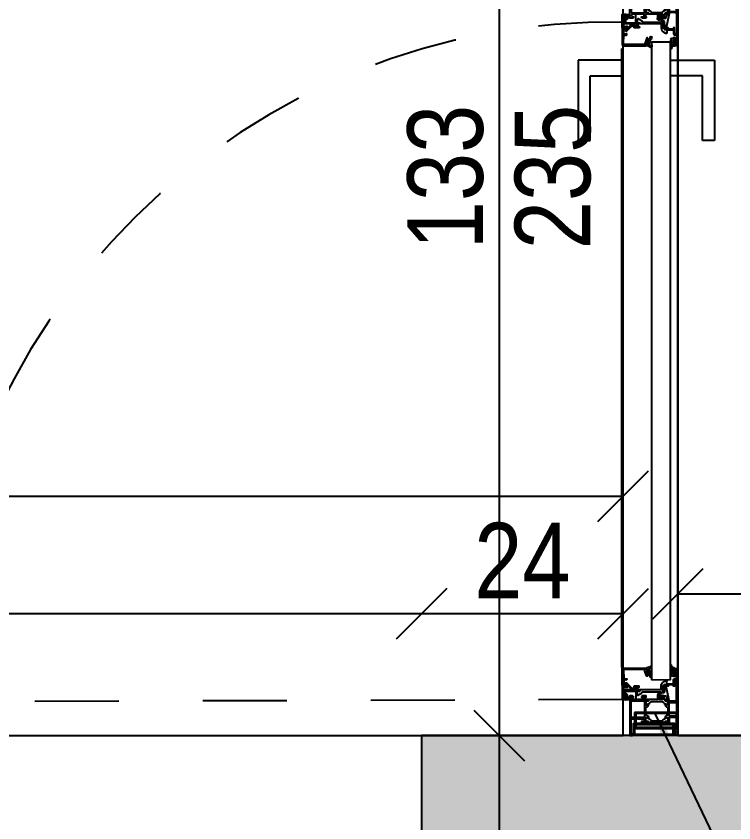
# Model space of a CAD drawing. Header units: metres. Extents: x 493 to 630, y -132 to -15.
# Drawn here: x 559.783 to 560.637, y -81.539 to -80.578 of the extents above; entities that cross this region are included whole.
import ezdxf
from ezdxf import colors
from ezdxf.entities.mleader import LeaderData, LeaderLine
from ezdxf.math import Vec2, Vec3

# ---------------------------------------------------------------- set-up
doc = ezdxf.new("R2010")
doc.units = ezdxf.units.M
doc.header["$MEASUREMENT"] = 0
doc.header["$PDMODE"] = 3
doc.linetypes.add('HIDDEN2', pattern=[0.1875, 0.125, -0.0625])
for name, color, linetype in [('a_caramida', 2, 'Continuous'), ('a_cote_100', 9, 'Continuous'), ('a_cote_50', 9, 'Continuous'), ('a_pereti_hasuri', 253, 'Continuous'), ('a_punctat', 40, 'HIDDEN2'), ('a_tamplarie_ferestre', 6, 'Continuous'), ('a_vederi', 74, 'Continuous'), ('a_vederi subtiri', 124, 'Continuous')]:
    doc.layers.add(name, color=color, linetype=linetype)
doc.layers.add('a_suprafete', color=7, linetype='Continuous', plot=False)
doc.styles.get("Standard").update_dxf_attribs({"font": 'ARIALN.TTF'})
doc.dimstyles.new('50 cote', dxfattribs={"dimtxt": 0.09, "dimasz": 0.06, "dimexe": 0, "dimexo": 0, "dimgap": 0.018, "dimtad": 1, "dimdec": 1, "dimlfac": 100, "dimrnd": 0.5, "dimdsep": 46, "dimtxsty": 'Standard', "dimblk": 'OBLIQUE', "dimcen": 0.00045, "dimclrd": 256, "dimclrt": 4, "dimadec": 1, "dimazin": 0, "dimtfac": 1, "dimtdec": 1, "dimtix": 1, "dimtofl": 0, "dimtmove": 0, "dimatfit": 3, "dimldrblk": 'OBLIQUE', "dimfxl": 0, "dimtolj": 1, "dimtzin": 0, "dimarcsym": 0})

# ---------------------------------------------------------------- blocks, each defined once
blk = doc.blocks.new('_Oblique')
at = {"color": 0, "linetype": 'ByBlock', "lineweight": -2}
blk.add_line((-0.5, -0.5), (0.5, 0.5), dxfattribs=at)
blk = doc.blocks.new('*D29')
at = {"layer": 'a_cote_100', "lineweight": -2, "ltscale": 30}
blk.add_line((560.35807, -80.10458), (560.35807, -81.43458), dxfattribs=at)
at = {"layer": 'Defpoints', "color": 0, "ltscale": 30}
for p in [(560.50551, -80.10458), (560.35807, -81.43458), (560.50551, -81.43458)]:
    blk.add_point(p, dxfattribs=at)
at = {"layer": 'a_cote_100', "lineweight": -2, "ltscale": 30, "xscale": 0.06, "yscale": 0.06, "zscale": 0.06}
for p, rotation in [((560.35807, -80.10458), 90), ((560.35807, -81.43458), 270)]:
    blk.add_blockref('_Oblique', p, dxfattribs=dict(at, rotation=rotation))
at = {"layer": 'a_cote_100', "color": 4, "ltscale": 30, "char_height": 0.09, "attachment_point": 5, "rotation": 90}
for s, insert in [('\\A1;133', (560.29412, -80.76958)), ('\\A1;235', (560.42202, -80.76958))]:
    blk.add_mtext(s, dxfattribs=dict(at, insert=insert))
blk = doc.blocks.new('*D30')
at = {"layer": 'a_cote_100', "lineweight": -2, "ltscale": 30}
blk.add_line((560.50551, -81.28949), (560.26551, -81.28949), dxfattribs=at)
at = {"layer": 'Defpoints', "color": 0, "ltscale": 30}
for p in [(560.26551, -81.28949), (560.26551, -81.43458), (560.50551, -81.43458)]:
    blk.add_point(p, dxfattribs=at)
at = {"layer": 'a_cote_100', "lineweight": -2, "ltscale": 30, "xscale": 0.06, "yscale": 0.06, "zscale": 0.06, "rotation": 180}
blk.add_blockref('_Oblique', (560.26551, -81.28949), dxfattribs=at)
at = {"layer": 'a_cote_100', "lineweight": -2, "ltscale": 30, "xscale": 0.06, "yscale": 0.06, "zscale": 0.06}
blk.add_blockref('_Oblique', (560.50551, -81.28949), dxfattribs=at)
at = {"layer": 'a_cote_100', "color": 4, "ltscale": 30, "insert": (560.38551, -81.22631), "char_height": 0.09, "attachment_point": 5}
blk.add_mtext('\\A1;24', dxfattribs=at)
blk = doc.blocks.new('*D31')
at = {"layer": 'a_cote_100', "lineweight": -2, "ltscale": 30}
blk.add_line((560.26551, -81.28949), (558.98551, -81.28949), dxfattribs=at)
at = {"layer": 'Defpoints', "color": 0, "ltscale": 30}
for p in [(558.98551, -81.28949), (558.98551, -81.43458), (560.26551, -81.43458)]:
    blk.add_point(p, dxfattribs=at)
at = {"layer": 'a_cote_100', "lineweight": -2, "ltscale": 30, "xscale": 0.06, "yscale": 0.06, "zscale": 0.06, "rotation": 180}
blk.add_blockref('_Oblique', (558.98551, -81.28949), dxfattribs=at)
at = {"layer": 'a_cote_100', "lineweight": -2, "ltscale": 30, "xscale": 0.06, "yscale": 0.06, "zscale": 0.06}
blk.add_blockref('_Oblique', (560.26551, -81.28949), dxfattribs=at)
at = {"layer": 'a_cote_100', "color": 4, "ltscale": 30, "char_height": 0.09, "attachment_point": 5}
for s, insert in [('\\A1;128', (559.62551, -81.22554)), ('\\A1;200', (559.62551, -81.35344))]:
    blk.add_mtext(s, dxfattribs=dict(at, insert=insert))
blk = doc.blocks.new('*D33')
at = {"layer": 'a_cote_100', "lineweight": -2, "ltscale": 30}
blk.add_line((557.33551, -81.14962), (560.50551, -81.14962), dxfattribs=at)
at = {"layer": 'Defpoints', "color": 0, "ltscale": 30}
for p in [(560.50551, -81.14962), (557.33551, -81.43458), (560.50551, -81.43458)]:
    blk.add_point(p, dxfattribs=at)
at = {"layer": 'a_cote_100', "lineweight": -2, "ltscale": 30, "xscale": 0.06, "yscale": 0.06, "zscale": 0.06, "rotation": 180}
blk.add_blockref('_Oblique', (557.33551, -81.14962), dxfattribs=at)
at = {"layer": 'a_cote_100', "lineweight": -2, "ltscale": 30, "xscale": 0.06, "yscale": 0.06, "zscale": 0.06}
blk.add_blockref('_Oblique', (560.50551, -81.14962), dxfattribs=at)
at = {"layer": 'a_cote_100', "color": 4, "ltscale": 30, "insert": (558.92051, -81.08567), "char_height": 0.09, "attachment_point": 5}
blk.add_mtext('\\A1;317', dxfattribs=at)
blk = doc.blocks.new('*D34')
at = {"layer": 'a_cote_100', "lineweight": -2, "ltscale": 30}
blk.add_line((560.35807, -81.43458), (560.35807, -81.90458), dxfattribs=at)
at = {"layer": 'Defpoints', "color": 0, "ltscale": 30}
for p in [(560.35807, -81.43458), (560.35807, -81.90458), (560.35807, -81.90458)]:
    blk.add_point(p, dxfattribs=at)
at = {"layer": 'a_cote_100', "lineweight": -2, "ltscale": 30, "xscale": 0.06, "yscale": 0.06, "zscale": 0.06}
for p, rotation in [((560.35807, -81.43458), 90), ((560.35807, -81.90458), 270)]:
    blk.add_blockref('_Oblique', p, dxfattribs=dict(at, rotation=rotation))
at = {"layer": 'a_cote_100', "color": 4, "ltscale": 30, "insert": (560.29507, -81.66958), "char_height": 0.09, "attachment_point": 5, "rotation": 90}
blk.add_mtext('\\A1;47', dxfattribs=at)
blk = doc.blocks.new('*D87')
at = {"layer": 'a_cote_50', "lineweight": -2, "ltscale": 0.3}
blk.add_line((560.57051, -81.26603), (561.28051, -81.26603), dxfattribs=at)
at = {"layer": 'Defpoints', "color": 0, "ltscale": 0.3}
for p in [(561.28051, -81.26603), (560.57051, -81.43458), (561.28051, -81.43458)]:
    blk.add_point(p, dxfattribs=at)
at = {"layer": 'a_cote_50', "lineweight": -2, "ltscale": 0.3, "xscale": 0.06, "yscale": 0.06, "zscale": 0.06, "rotation": 180}
blk.add_blockref('_Oblique', (560.57051, -81.26603), dxfattribs=at)
at = {"layer": 'a_cote_50', "lineweight": -2, "ltscale": 0.3, "xscale": 0.06, "yscale": 0.06, "zscale": 0.06}
blk.add_blockref('_Oblique', (561.28051, -81.26603), dxfattribs=at)
at = {"layer": 'a_cote_50', "color": 4, "ltscale": 0.3, "insert": (560.92551, -81.20285), "char_height": 0.09, "attachment_point": 5}
blk.add_mtext('\\A1;71', dxfattribs=at)
blk = doc.blocks.new('nod mobil')
at = {"layer": 'a_tamplarie_ferestre'}
for p, q in [((-0.0193, 0.0683), (-0.0693, 0.0683)), ((-0.0458, 0.0495), (-0.0409, 0.0495)), ((-0.0458, 0.0475), (-0.0409, 0.0475)), ((-0.0513, 0.0175), (-0.0473, 0.0175))]:
    blk.add_line(p, q, dxfattribs=at)
at = {"layer": 'a_tamplarie_ferestre', "extrusion": (9.86076e-32, 1.5e-15, -1)}
for points in [[(0.103, 0.0683), (0.103, 0.0668)], [(0.103, 0.0683), (0.0693, 0.0683)], [(0.1025, 0.0663), (0.1015, 0.0663)], [(0.101, 0.0658), (0.101, 0.0648)], [(0.1005, 0.0643), (0.0995, 0.0643)], [(0.099, 0.0648), (0.099, 0.0655)], [(0.0983, 0.066), (0.0937, 0.0643)], [(0.0933, 0.0655), (0.0963, 0.0666)], [(0.093, 0.0648), (0.093, 0.0651)]]:
    blk.add_lwpolyline(points, dxfattribs=at)
at = {"layer": 'a_tamplarie_ferestre'}
for points in [[(-0.0876, 0.013), (-0.0876, 0.0637), (-0.103, 0.0637), (-0.103, 0.013)], [(-0.0891, 0.0145), (-0.0891, 0.062), (-0.1015, 0.062), (-0.1015, 0.0145)]]:
    blk.add_lwpolyline(points, close=True, dxfattribs=at)
at = {"layer": 'a_tamplarie_ferestre', "extrusion": (2e-16, -2.00063e-16, -1)}
for points in [[(0.081, 0.0665), (0.0963, 0.0666)], [(0.08, 0.0583), (0.08, 0.0655)], [(0.0786, 0.0662), (0.0786, 0.058)], [(0.0619, 0.0667), (0.0781, 0.0667)], [(0.0614, 0.058), (0.0614, 0.0662)], [(0.06, 0.0654), (0.06, 0.0582)], [(0.0868, 0.0558), (0.0868, 0.0573)], [(0.0868, 0.0529), (0.0868, 0.0548)], [(0.0868, 0.0521), (0.0868, 0.032)], [(0.0866, 0.0551), (0.0866, 0.0556)], [(0.0855, 0.0526), (0.0865, 0.0526)], [(0.0863, 0.0578), (0.0805, 0.0578)], [(0.0855, 0.0526), (0.0863, 0.0526)], [(0.0852, 0.0557), (0.0852, 0.0529)], [(0.0852, 0.0553), (0.0852, 0.0529)], [(0.0808, 0.0558), (0.0851, 0.0558)], [(0.0812, 0.0558), (0.0847, 0.0558)], [(0.0826, 0.0507), (0.0805, 0.0543)], [(0.0817, 0.0522), (0.0803, 0.0546), (0.0803, 0.0553)], [(0.0781, 0.0575), (0.0619, 0.0575)], [(0.068, 0.0558), (0.0768, 0.0558)], [(0.0645, 0.0553), (0.0645, 0.0546), (0.0631, 0.0522)], [(0.0622, 0.0507), (0.0643, 0.0543)], [(0.0597, 0.0558), (0.064, 0.0558)], [(0.0636, 0.0558), (0.0601, 0.0558)], [(0.0596, 0.0529), (0.0596, 0.0557)], [(0.0596, 0.0553), (0.0596, 0.0529)], [(0.0595, 0.0577), (0.0585, 0.0577)], [(0.0583, 0.0526), (0.0593, 0.0526)], [(0.0593, 0.0526), (0.0585, 0.0526)], [(0.0582, 0.0556), (0.0582, 0.0551)], [(0.058, 0.0572), (0.058, 0.0558)], [(0.058, 0.0548), (0.058, 0.0529)], [(0.058, 0.0521), (0.058, 0.0511), (0.0537, 0.0511)], [(0.0532, 0.0506), (0.0532, 0.0498)], [(0.0846, 0.0354), (0.0846, 0.0487)], [(0.0841, 0.0496), (0.0832, 0.0501)], [(0.0607, 0.0496), (0.0616, 0.0501)], [(0.0602, 0.0354), (0.0602, 0.0487)], [(0.058, 0.0486), (0.058, 0.0456)], [(0.0537, 0.0431), (0.058, 0.0431), (0.058, 0.032)], [(0.0539, 0.0488), (0.0547, 0.0486), (0.0547, 0.0496), (0.057, 0.0496)], [(0.057, 0.0446), (0.0547, 0.0446), (0.0547, 0.0456), (0.0539, 0.0454)], [(0.0532, 0.0445), (0.0532, 0.0436)], [(0.0868, 0.0293), (0.0868, 0.0312)], [(0.0865, 0.0315), (0.0855, 0.0315)], [(0.0863, 0.0315), (0.0855, 0.0315)], [(0.0852, 0.0312), (0.0852, 0.0284)], [(0.0852, 0.0312), (0.0852, 0.0288)], [(0.0832, 0.0341), (0.0841, 0.0346)], [(0.0805, 0.0299), (0.0826, 0.0335)], [(0.0803, 0.0288), (0.0803, 0.0295), (0.0817, 0.0319)], [(0.0631, 0.0319), (0.0645, 0.0295), (0.0645, 0.0288)], [(0.0643, 0.0299), (0.0622, 0.0335)], [(0.0633, 0.0321), (0.0632, 0.0321)], [(0.0616, 0.0341), (0.0607, 0.0346)], [(0.0596, 0.0284), (0.0596, 0.0312)], [(0.0596, 0.0312), (0.0596, 0.0288)], [(0.0593, 0.0315), (0.0583, 0.0315)], [(0.0585, 0.0315), (0.0593, 0.0315)], [(0.058, 0.0312), (0.058, 0.0293)], [(0.0868, 0.0238), (0.0868, 0.0283)], [(0.0866, 0.0286), (0.0866, 0.0291)], [(0.0853, 0.0253), (0.0853, 0.0228), (0.0858, 0.0228)], [(0.0851, 0.0283), (0.0808, 0.0283)], [(0.0847, 0.0283), (0.0812, 0.0283)], [(0.083, 0.0263), (0.0843, 0.0263)], [(0.082, 0.0183), (0.082, 0.0253)], [(0.0805, 0.0261), (0.0805, 0.0104)], [(0.06, 0.0266), (0.08, 0.0266)], [(0.0768, 0.0283), (0.068, 0.0283)], [(0.064, 0.0283), (0.0597, 0.0283)], [(0.0601, 0.0283), (0.0636, 0.0283)], [(0.0595, 0.0104), (0.0595, 0.0261)], [(0.0582, 0.0291), (0.0582, 0.0286)], [(0.058, 0.0253), (0.058, 0.0183)], [(0.0577, 0.028), (0.0547, 0.028), (0.0547, 0.0288), (0.0537, 0.0288)], [(0.0557, 0.0263), (0.057, 0.0263)], [(0.0542, 0.0228), (0.0547, 0.0228), (0.0547, 0.0253)], [(0.0532, 0.0283), (0.0532, 0.0238)], [(0.103, 0.0083), (0.103, 0.0117), (0.1019, 0.0128), (0.1013, 0.0128), (0.1013, 0.011)], [(0.0547, 0.0113), (0.0547, 0.0128), (0.0541, 0.0128), (0.053, 0.0117), (0.053, 0.0083), (0.103, 0.0083)], [(0.082, 0.011), (0.082, 0.0173)], [(0.058, 0.0173), (0.058, 0.0113)], [(0.057, 0.0103), (0.0557, 0.0103)], [(0.1003, 0.01), (0.083, 0.01)], [(0.08, 0.0099), (0.06, 0.0099)], [(0.0582, 0.0037), (0.0576, 0.007)], [(0.0558, 0.0031), (0.0577, 0.0031)], [(0.0571, 0.0056), (0.0573, 0.0044)], [(0.0571, 0.0042), (0.0557, 0.0042)], [(0.0529, 0.0042), (0.057, 0.0057)], [(0.0568, 0.0065), (0.0517, 0.0048)], [(0.0558, 0.0004), (0.0567, 0.0012)], [(0.0566, 0.0015), (0.0558, 0.0017)], [(0.0557, 0.0019), (0.0557, 0.003)], [(0.0552, 0.0037), (0.0552, 0.0032)], [(0.0552, 0.002), (0.0552, 0.0012)], [(0.0527, 0.0002), (0.0552, 0.0002)], [(0.0551, 0.0031), (0.0529, 0.0031)], [(0.055, 0.001), (0.053, 0.001)], [(0.0532, 0.0024), (0.0548, 0.0024)], [(0.0528, 0.0032), (0.0528, 0.004)], [(0.0528, 0.0012), (0.0528, 0.002)], [(0.0523, 0.003), (0.0523, 0.0019)], [(0.0513, 0.0031), (0.0521, 0.0031)], [(0.0521, 0.0017), (0.0513, 0.0016)], [(0.0513, 0.0012), (0.052, 0.0005)], [(0.051, 0.0038), (0.051, 0.0034)]]:
    blk.add_lwpolyline(points, dxfattribs=at)
at = {"layer": 'a_tamplarie_ferestre', "extrusion": (2e-16, -4.00063e-16, -1)}
for points in [[(0.0588, 0.0667), (0.0495, 0.0667)], [(0.0495, 0.0667), (0.0408, 0.0667), (0.0279, 0.0667)], [(0.0412, 0.0637), (0.0412, 0.0633)], [(0.0338, 0.0642), (0.0407, 0.0642)], [(0.0407, 0.0628), (0.0399, 0.0628)], [(0.0394, 0.0623), (0.0394, 0.0569)], [(0.0382, 0.0547), (0.0382, 0.0623)], [(0.0377, 0.0628), (0.0334, 0.0628)], [(0.0333, 0.0667), (0.0333, 0.0647)], [(0.0319, 0.0643), (0.0319, 0.0667)], [(0.0289, 0.064), (0.0289, 0.0638)], [(0.0279, 0.0645), (0.0284, 0.0645)], [(0.0284, 0.0633), (0.0256, 0.0633)], [(0.0274, 0.0662), (0.0274, 0.065)], [(0.0251, 0.0638), (0.0251, 0.0643), (0.0261, 0.0643), (0.0261, 0.066)], [(0.0251, 0.067), (0.0211, 0.067)], [(0.0201, 0.066), (0.0201, 0.0643), (0.0211, 0.0643), (0.0211, 0.0638)], [(0.0206, 0.0633), (0.0193, 0.0633)], [(0.0188, 0.0638), (0.0188, 0.0678)], [(0.0575, 0.0551), (0.0575, 0.0566)], [(0.0537, 0.0537), (0.0571, 0.0546)], [(0.0568, 0.0571), (0.043, 0.054)], [(0.0525, 0.0491), (0.053, 0.0504), (0.053, 0.0527)], [(0.0495, 0.0507), (0.0499, 0.0479)], [(0.0484, 0.0507), (0.0449, 0.0516), (0.0432, 0.052)], [(0.0419, 0.053), (0.0419, 0.0519)], [(0.0412, 0.0559), (0.0412, 0.0552)], [(0.0399, 0.0564), (0.0407, 0.0564)], [(0.0407, 0.0547), (0.0404, 0.0547)], [(0.0404, 0.0537), (0.0404, 0.0518)], [(0.0404, 0.051), (0.0404, 0.05)], [(0.0402, 0.0544), (0.0402, 0.054)], [(0.0401, 0.0515), (0.0391, 0.0515)], [(0.0388, 0.0518), (0.0388, 0.0546)], [(0.0387, 0.0547), (0.0344, 0.0547)], [(0.0363, 0.0494), (0.0341, 0.0532)], [(0.0339, 0.0542), (0.0339, 0.0535), (0.0352, 0.0511)], [(0.0572, 0.0478), (0.0556, 0.0492)], [(0.0556, 0.0449), (0.0572, 0.0463)], [(0.0558, 0.0479), (0.0564, 0.0473)], [(0.0564, 0.0468), (0.0558, 0.0462)], [(0.0533, 0.0478), (0.0554, 0.048)], [(0.0554, 0.046), (0.0533, 0.0462)], [(0.0551, 0.0491), (0.0549, 0.0484), (0.053, 0.0484)], [(0.053, 0.0456), (0.0549, 0.0456), (0.0551, 0.045)], [(0.053, 0.043), (0.053, 0.0444), (0.0526, 0.0448)], [(0.0521, 0.043), (0.053, 0.043)], [(0.0502, 0.0463), (0.0506, 0.0443)], [(0.0458, 0.0495), (0.0483, 0.0495)], [(0.0483, 0.0475), (0.048, 0.0475)], [(0.048, 0.0247), (0.048, 0.0475)], [(0.043, 0.0504), (0.0462, 0.0496)], [(0.0458, 0.0495), (0.0458, 0.0213)], [(0.0376, 0.0485), (0.0366, 0.049)], [(0.051, 0.0211), (0.0523, 0.0187), (0.0523, 0.018)], [(0.0521, 0.0191), (0.05, 0.0228)], [(0.0521, 0.019), (0.05, 0.0227)], [(0.0495, 0.0232), (0.0486, 0.0238)], [(0.0494, 0.0234), (0.0485, 0.0239)], [(0.0473, 0.0207), (0.0473, 0.0207)], [(0.0473, 0.0008), (0.0473, 0.0205)], [(0.0471, 0.0208), (0.0461, 0.0208)], [(0.0463, 0.0208), (0.0471, 0.0208)], [(0.0458, 0.0205), (0.0458, 0.0186)], [(0.0473, 0.0158), (0.058, 0.0158)], [(0.0458, 0.0156), (0.0458, 0.0086)], [(0.0453, 0.0181), (0.043, 0.0181)], [(0.0435, 0.0166), (0.0448, 0.0166)], [(0.0425, 0.0186), (0.0425, 0.0196)], [(0.042, 0.0131), (0.0425, 0.0131), (0.0425, 0.0156)], [(0.042, 0.0201), (0.0415, 0.0201)], [(0.041, 0.0196), (0.041, 0.0141)], [(0.058, -0.0002), (0.058, 0.0028), (0.056, 0.0028)], [(0.0425, 0.0011), (0.0425, 0.0031), (0.0419, 0.0031), (0.0408, 0.002), (0.0408, -0.0014), (0.0574, -0.0014)], [(0.0555, 0.0023), (0.0555, 0.0018), (0.0565, 0.0018), (0.0565, 0.0008)], [(0.0505, 0.0008), (0.0505, 0.0018), (0.0515, 0.0018), (0.0515, 0.0023)], [(0.051, 0.0028), (0.0482, 0.0028)], [(0.049, 0.0013), (0.049, 0.0008)], [(0.0482, 0.0018), (0.0485, 0.0018)], [(0.0458, 0.0076), (0.0458, 0.0011)], [(0.0448, 0.0001), (0.0435, 0.0001)], [(0.0555, -0.0002), (0.0515, -0.0002)]]:
    blk.add_lwpolyline(points, dxfattribs=at)
at = {"layer": 'a_tamplarie_ferestre', "extrusion": (2e-16, -3.00063e-16, -1)}
for points in [[(0.0273, 0.0597), (0.0279, 0.0607), (0.0279, 0.0627)], [(0.0276, 0.063), (0.0255, 0.063)], [(0.0252, 0.0651), (0.0241, 0.0662)], [(0.0245, 0.063), (0.0245, 0.0643)], [(0.0238, 0.0663), (0.0221, 0.0663)], [(0.0237, 0.0646), (0.0237, 0.0627)], [(0.0226, 0.0651), (0.0232, 0.0651)], [(0.0232, 0.0622), (0.0226, 0.0622)], [(0.0221, 0.0627), (0.0221, 0.0646)], [(0.0218, 0.0662), (0.0207, 0.0651)], [(0.0213, 0.0643), (0.0213, 0.063)], [(0.0203, 0.063), (0.0184, 0.063), (0.0184, 0.0639)], [(0.0191, 0.0603), (0.0197, 0.0609)], [(0.018, 0.0635), (0.018, 0.0625)], [(0.0263, 0.0604), (0.0266, 0.0598)], [(0.0253, 0.0598), (0.0256, 0.0604)], [(0.0243, 0.0604), (0.0246, 0.0598)], [(0.0233, 0.0598), (0.0236, 0.0604)], [(0.0223, 0.0604), (0.0226, 0.0598)], [(0.0213, 0.0598), (0.0216, 0.0604)], [(0.0205, 0.0606), (0.0205, 0.0599)], [(0.0149, 0.0595), (0.0173, 0.0595)], [(0.016, 0.0605), (0.0149, 0.0604)]]:
    blk.add_lwpolyline(points, dxfattribs=at)
at = {"layer": 'a_tamplarie_ferestre', "extrusion": (4e-16, -6.00063e-16, -1)}
for points in [[(0.0232, 0.0289), (0.0278, 0.0306)], [(0.021, 0.0306), (0.022, 0.0306)], [(0.0285, 0.0301), (0.0285, 0.0298)], [(0.0282, 0.0293), (0.0222, 0.0272)], [(0.0225, 0.0301), (0.0225, 0.0294)], [(0.022, 0.0271), (0.0205, 0.0271)], [(0.0205, 0.0291), (0.0205, 0.0301)], [(0.019, 0.0286), (0.02, 0.0286)], [(0.02, 0.0266), (0.02, 0.0017)], [(0.0185, -0.0009), (0.0185, 0.0281)], [(0.0445, 0.012), (0.0445, 0.0087)], [(0.0441, 0.0139), (0.0441, 0.0127)], [(0.0436, 0.0117), (0.0436, 0.0139)], [(0.0374, 0.0046), (0.043, 0.0103)], [(0.0443, 0.0087), (0.044, 0.0091)], [(0.0437, 0.0091), (0.0407, 0.0061)], [(0.0427, 0.0047), (0.0427, 0.0037)], [(0.0426, 0.0036), (0.0397, 0.0039)], [(0.041, 0.0053), (0.0422, 0.0052)], [(0.0387, 0.0026), (0.0394, 0)], [(0.0375, 0.0013), (0.037, 0.0032)], [(0.0335, 0.0006), (0.037, 0.0006)], [(0.0332, 0.0042), (0.0336, 0.0035), (0.033, 0.0035), (0.033, 0.0011)], [(0.0317, 0.0011), (0.0317, 0.0039)], [(0.0216, 0.0002), (0.0312, 0.0006)], [(0.0399, -0.0004), (0.04, -0.0004), (0.04, -0.0014), (0.019, -0.0014)]]:
    blk.add_lwpolyline(points, dxfattribs=at)
at = {"layer": 'a_tamplarie_ferestre'}
for points in [[(-0.0271, 0.0338), (-0.025, 0.0322)], [(-0.025, 0.0322), (-0.0271, 0.0338)], [(-0.0244, 0.032), (-0.0203, 0.032)], [(-0.0203, 0.032), (-0.0244, 0.032)], [(-0.0229, 0.0307), (-0.0232, 0.0297)], [(-0.0204, 0.0309), (-0.0226, 0.0309)], [(-0.0202, 0.0297), (-0.0201, 0.0306)], [(-0.0193, 0.0356), (-0.0173, 0.0356)], [(-0.0178, 0.0312), (-0.0182, 0.0293)], [(-0.0173, 0.0351), (-0.0172, 0.0356)], [(-0.0172, 0.0356), (-0.0173, 0.0351)], [(-0.0235, 0.0295), (-0.0238, 0.0295)], [(-0.0186, 0.0291), (-0.02, 0.0294)]]:
    blk.add_lwpolyline(points, dxfattribs=at)
for centre, radius, start, end in [((-0.1025, 0.0668), 0.0005, 180.0009, 269.9988), ((-0.1005, 0.0648), 0.0005, 180.0005, 269.9993), ((-0.0995, 0.0648), 0.0005, 270.0009, 359.9991), ((-0.0935, 0.0648), 0.0005, 249.9886, 0), ((-0.0935, 0.0651), 0.0005, 0, 69.9897), ((-0.081, 0.0655), 0.001, 0.0011, 89.9989), ((-0.0781, 0.0662), 0.0005, 90, 180), ((-0.0619, 0.0662), 0.0005, 0, 90), ((-0.0584, 0.0652), 0.00159, 103.7918, 171.7779), ((-0.0407, 0.0637), 0.0005, 90, 180), ((-0.0407, 0.0633), 0.0005, 180, 270), ((-0.0334, 0.0643), 0.0015, 270, 360), ((-0.0284, 0.064), 0.0005, 90, 180), ((-0.0284, 0.0638), 0.0005, 180, 270), ((-0.0256, 0.0638), 0.0005, 270, 0), ((-0.025, 0.063), 0.0005, 180.0566, 359.9434), ((-0.0248, 0.0643), 0.0003, 0, 99.738), ((-0.0232, 0.0646), 0.0005, 90.0196, 179.9804), ((-0.0232, 0.0627), 0.0005, 179.9997, 270.0003), ((-0.0226, 0.0646), 0.0005, 0.0205, 89.9795), ((-0.0226, 0.0627), 0.0005, 270.0163, 359.9837), ((-0.021, 0.0643), 0.0003, 80.2604, 180), ((-0.0208, 0.063), 0.0005, 180.0566, 359.9434), ((-0.0206, 0.0638), 0.0005, 180, 270), ((-0.02, 0.0606), 0.0005, 42.0379, 179.9422), ((-0.0193, 0.0678), 0.0005, 0, 90), ((-0.0193, 0.0638), 0.0005, 270, 0), ((-0.0157, 0.0627), 0.00225, 184.5989, 263.2783), ((-0.0869, 0.0556), 0.000279, 358.8354, 73.5801), ((-0.0869, 0.0551), 0.000279, 286.4246, 1.1629), ((-0.0863, 0.0521), 0.0005, 89.9997, 180.0003), ((-0.0851, 0.0557), 0.00012, 90, 180), ((-0.0847, 0.0553), 0.0005, 89.9997, 180.0003), ((-0.0839, 0.0514), 0.0015, 297.9943, 330), ((-0.0813, 0.0548), 0.001, 327.273, 81.8184), ((-0.0808, 0.0553), 0.0005, 0, 90), ((-0.0805, 0.0583), 0.0005, 269.9996, 0.0004), ((-0.0781, 0.058), 0.0005, 180, 270), ((-0.0768, 0.0553), 0.0005, 90, 162.253), ((-0.068, 0.0553), 0.0005, 17.747, 90), ((-0.064, 0.0553), 0.0005, 90, 180), ((-0.0619, 0.058), 0.0005, 270, 0), ((-0.0595, 0.0582), 0.0005, 180, 270), ((-0.0597, 0.0557), 0.00012, 0, 90), ((-0.0593, 0.0529), 0.0003, 180.0025, 270.0025), ((-0.0579, 0.0556), 0.000279, 106.4199, 181.1646), ((-0.0579, 0.0551), 0.000279, 178.8371, 253.5754), ((-0.054, 0.0527), 0.001, 0.0008, 74.9983), ((-0.0485, 0.0505), 0.001, 75.0011, 169.9977), ((-0.0432, 0.0524), 0.000372, 278.7538, 96.3352), ((-0.0407, 0.0559), 0.0005, 90.0131, 179.9869), ((-0.0407, 0.0552), 0.0005, 180, 270), ((-0.0401, 0.0518), 0.0003, 180, 270), ((-0.0399, 0.051), 0.0005, 90, 180.0027), ((-0.0391, 0.0518), 0.0003, 270, 0), ((-0.0349, 0.0537), 0.001, 330.0001, 90), ((-0.0259, 0.0603), 0.0004, 20.9654, 159.0346), ((-0.0239, 0.0603), 0.0004, 20.9654, 159.0346), ((-0.0219, 0.0603), 0.0004, 20.9654, 159.0346), ((-0.0612, 0.0487), 0.001, 0.0025, 60.6961), ((-0.057, 0.0486), 0.001, 89.9981, 180.0015), ((-0.057, 0.0456), 0.001, 180.0067, 269.9937), ((-0.0562, 0.047), 0.000348, 134.7272, 225.2728), ((-0.0555, 0.0475), 0.0005, 84.8936, 135.0494), ((-0.0555, 0.0465), 0.0005, 224.9506, 275.1059), ((-0.0533, 0.047), 0.0008, 270, 90), ((-0.053, 0.0489), 0.0005, 269.9991, 22.5011), ((-0.053, 0.0451), 0.0005, 314.9997, 90.0007), ((-0.0495, 0.047), 0.000971, 114.0059, 225.9941), ((-0.0483, 0.0485), 0.001, 90, 270), ((-0.0405, 0.052), 0.00452, 264.999, 309.1968), ((-0.0371, 0.0499), 0.001, 298.2866, 330.0001), ((-0.0863, 0.032), 0.0005, 179.9997, 270.0003), ((-0.0839, 0.0328), 0.0015, 30, 62.0057), ((-0.0612, 0.0354), 0.001, 299.3088, 0.0025), ((-0.0593, 0.0312), 0.0003, 90.0025, 180.0025), ((-0.0307, 0.0289), 0.0061, 53.6968, 86.6025), ((-0.0372, 0.0196), 0.0163, 43.5511, 63.2606), ((-0.028, 0.0301), 0.0005, 69.9886, 180), ((-0.0244, 0.033), 0.001, 232.9845, 270), ((-0.0237, 0.0332), 0.000476, 218.5685, 342.0839), ((-0.0226, 0.0306), 0.0003, 90, 160.0002), ((-0.022, 0.0301), 0.0005, 90.0009, 179.9991), ((-0.021, 0.0301), 0.0005, 0.0005, 89.9993), ((-0.0204, 0.0306), 0.0003, 352.7923, 90), ((-0.0203, 0.033), 0.001, 270, 338.6035), ((-0.0159, 0.0307), 0.004, 117.7203, 150.6713), ((-0.0183, 0.0351), 0.001, 297.7203, 357.275), ((-0.0128, 0.0301), 0.00508, 136.4413, 167.1481), ((-0.0869, 0.0291), 0.000279, 358.8371, 73.5754), ((-0.0869, 0.0286), 0.000279, 286.4199, 1.1646), ((-0.0843, 0.0253), 0.001, 90.0012, 179.9989), ((-0.0847, 0.0288), 0.000505, 180.567, 270.5676), ((-0.0851, 0.0284), 0.00012, 180, 270.0001), ((-0.083, 0.0253), 0.001, 359.9982, 90.0018), ((-0.0813, 0.0293), 0.001, 278.1816, 32.727), ((-0.0808, 0.0288), 0.0005, 269.9985, 0.0006), ((-0.08, 0.0261), 0.0005, 90.0003, 179.9997), ((-0.0768, 0.0288), 0.0005, 196.9544, 270), ((-0.068, 0.0288), 0.0005, 270, 342.7104), ((-0.064, 0.0288), 0.0005, 179.9994, 270.0015), ((-0.06, 0.0261), 0.0005, 0.0003, 89.9997), ((-0.0597, 0.0284), 0.00012, 269.9999, 0), ((-0.0579, 0.0291), 0.000279, 106.4246, 181.1629), ((-0.0579, 0.0286), 0.000279, 178.8354, 253.5801), ((-0.0577, 0.0283), 0.0003, 180.0256, 269.9709), ((-0.057, 0.0253), 0.001, 90.0034, 179.9966), ((-0.0557, 0.0253), 0.001, 0.005, 89.995), ((-0.049, 0.0247), 0.001, 299.3064, 0), ((-0.028, 0.0298), 0.0005, 180, 249.9897), ((-0.022, 0.0276), 0.0005, 249.9897, 270), ((-0.019, 0.0281), 0.0005, 0.0009, 89.9988), ((-0.1003, 0.011), 0.001, 180.0032, 269.9967), ((-0.083, 0.011), 0.001, 270.0003, 359.9997), ((-0.0825, 0.0178), 0.000725, 316.3959, 43.6041), ((-0.08, 0.0104), 0.0005, 180.0003, 269.9997), ((-0.06, 0.0104), 0.0005, 270.0003, 359.9997), ((-0.0575, 0.0178), 0.000725, 136.3884, 223.6116), ((-0.057, 0.0113), 0.001, 180.0027, 269.9969), ((-0.0557, 0.0113), 0.001, 270.005, 359.9946), ((-0.0453, 0.0186), 0.0005, 180.0108, 269.9892), ((-0.0448, 0.0156), 0.001, 90.011, 179.9907), ((-0.0442, 0.012), 0.000319, 120.7538, 181.0363), ((-0.0438, 0.0139), 0.00025, 356.4446, 183.5554), ((-0.0435, 0.0156), 0.001, 0.0097, 89.9903), ((-0.043, 0.0186), 0.0005, 270.004, 359.9956), ((-0.0571, 0.0044), 0.0002, 178.1351, 270.001), ((-0.057, 0.0056), 0.0001, 69.6878, 169.6777), ((-0.0562, 0.0066), 0.000686, 53.8588, 179.5157), ((-0.0567, 0.0066), 0.00015, 172.504, 250.9838), ((-0.0555, 0.0008), 0.001, 179.9939, 270.0061), ((-0.0558, 0.003), 0.00015, 359.9961, 90.0039), ((-0.0559, 0.0019), 0.0002, 285.0029, 359.9972), ((-0.0551, 0.0032), 0.0001, 179.9919, 270.0087), ((-0.0548, 0.002), 0.0004, 89.9996, 180.001), ((-0.055, 0.0012), 0.0002, 179.9998, 270.0002), ((-0.0532, 0.002), 0.0004, 0.0013, 89.998), ((-0.053, 0.0012), 0.0002, 269.9987, 0.0005), ((-0.053, 0.004), 0.0002, 0.0024, 74.3114), ((-0.0529, 0.0032), 0.0001, 270.0015, 359.9985), ((-0.0521, 0.003), 0.00015, 89.9951, 180.0049), ((-0.0521, 0.0019), 0.0002, 180.0026, 254.9977), ((-0.0515, 0.0008), 0.001, 269.993, 0.0053), ((-0.0485, 0.0013), 0.0005, 90.0143, 179.9857), ((-0.0485, 0.0008), 0.0005, 179.9847, 270.0118), ((-0.0453, 0.0081), 0.000725, 136.3959, 223.6041), ((-0.0448, 0.0011), 0.001, 179.9946, 270.0071), ((-0.0444, 0.0087), 0.0001, 180, 317.856), ((-0.0435, 0.0011), 0.001, 269.991, 0.009), ((-0.0422, 0.0047), 0.0005, 94.9998, 179.9998), ((-0.0426, 0.0037), 0.0001, 180, 275.0534), ((-0.0384, 0.0036), 0.0015, 345.0002, 45.0008), ((-0.0325, 0.0038), 0.000809, 8.8194, 154.9031), ((-0.0399, 0.0001), 0.000477, 267.8307, 347.1724), ((-0.019, -0.0009), 0.0005, 270.0003, 359.9998)]:
    blk.add_arc(centre, radius, start, end, dxfattribs=at)
at = {"layer": 'a_tamplarie_ferestre', "extrusion": (9.86076e-32, 1.5e-15, -1)}
for centre, start, end in [((0.1015, 0.0658), 89.9998, 180.0002), ((0.0985, 0.0655), 0.0428, 109.9384)]:
    blk.add_arc(centre, 0.0005, start, end, dxfattribs=at)
at = {"layer": 'a_tamplarie_ferestre', "extrusion": (2e-16, -4.00063e-16, -1)}
for centre, radius, start, end in [((0.0399, 0.0623), 0.0005, 90, 180), ((0.0377, 0.0623), 0.0005, 359.9737, 90.0193), ((0.0338, 0.0647), 0.0005, 180, 270), ((0.0279, 0.0662), 0.0005, 90, 180), ((0.0279, 0.065), 0.0005, 180, 270), ((0.0251, 0.066), 0.001, 0, 90), ((0.0211, 0.066), 0.001, 90, 180), ((0.057, 0.0566), 0.0005, 0.0019, 112.4977), ((0.057, 0.0551), 0.0005, 284.9999, 0), ((0.0483, 0.0504), 0.0003, 304.8295, 67.5001), ((0.0481, 0.0614), 0.00989, 240.6425, 270.5846), ((0.0434, 0.0526), 0.0015, 102.5014, 162.4995), ((0.0434, 0.0518), 0.0015, 177.5003, 257.4998), ((0.0404, 0.0544), 0.000279, 106.4199, 181.1646), ((0.0404, 0.054), 0.000279, 178.8371, 253.5754), ((0.0399, 0.0569), 0.0005, 179.9714, 270.0286), ((0.0387, 0.0546), 0.00012, 0, 90), ((0.0344, 0.0542), 0.0005, 90, 180), ((0.0565, 0.047), 0.001, 310.9097, 49.0903), ((0.0554, 0.049), 0.0003, 48.3541, 164.9994), ((0.0554, 0.0451), 0.0003, 195.0097, 311.6393), ((0.0521, 0.0445), 0.0015, 190.0009, 269.9989), ((0.0467, 0.0526), 0.003, 260.6566, 304.8295), ((0.0409, 0.05), 0.0005, 179.9973, 270), ((0.0511, 0.0212), 0.000138, 115.1578, 210), ((0.0487, 0.0221), 0.0015, 30, 60.6936), ((0.0487, 0.0219), 0.0015, 30, 60.6936), ((0.0463, 0.0213), 0.0005, 180, 270), ((0.0461, 0.0205), 0.0003, 90, 180), ((0.0513, 0.0185), 0.001, 270, 30), ((0.042, 0.0196), 0.0005, 0.0026, 89.9974), ((0.042, 0.0141), 0.001, 179.9847, 270.0118), ((0.0415, 0.0196), 0.0005, 89.9968, 180.001), ((0.056, 0.0023), 0.0005, 90.0151, 179.9884), ((0.051, 0.0023), 0.0005, 0.0131, 89.9869), ((0.0482, 0.0023), 0.0005, 90, 270), ((0.0565, -0.0002), 0.0015, 306.8437, 0.0038)]:
    blk.add_arc(centre, radius, start, end, dxfattribs=at)
at = {"layer": 'a_tamplarie_ferestre', "extrusion": (2e-16, -3.00063e-16, -1)}
for centre, radius, start, end in [((0.0276, 0.0627), 0.000299, 359.7696, 90.2304), ((0.0249, 0.0649), 0.0003, 260.262, 44.8887), ((0.0238, 0.0658), 0.0005, 45.0001, 90), ((0.0221, 0.0658), 0.0005, 90, 134.9999), ((0.0209, 0.0649), 0.0003, 135.1096, 279.7396), ((0.0184, 0.0635), 0.000399, 89.9047, 180.0953), ((0.0269, 0.0599), 0.0004, 200.9654, 326.8252), ((0.0249, 0.0599), 0.0004, 200.9654, 339.0346), ((0.0229, 0.0599), 0.0004, 200.9654, 339.0346), ((0.0209, 0.0599), 0.0004, 180, 339.0346), ((0.0173, 0.0619), 0.0024, 270, 317.3265), ((0.0149, 0.0599), 0.000426, 89.1272, 269.7963)]:
    blk.add_arc(centre, radius, start, end, dxfattribs=at)
at = {"layer": 'a_tamplarie_ferestre', "extrusion": (2e-16, -2.00063e-16, -1)}
for centre, radius, start, end in [((0.0863, 0.0573), 0.0005, 359.9984, 90.0016), ((0.0865, 0.0529), 0.0003, 270, 0), ((0.0855, 0.0529), 0.0003, 180, 270), ((0.0855, 0.0529), 0.0003, 180, 270), ((0.0816, 0.0522), 0.000138, 264.3774, 30), ((0.082, 0.057), 0.005, 197.747, 264.3774), ((0.0628, 0.057), 0.005, 275.6226, 342.253), ((0.0634, 0.0548), 0.001, 327.2705, 81.8159), ((0.0632, 0.0522), 0.000138, 150, 275.6226), ((0.0609, 0.0514), 0.0015, 297.9918, 329.9975), ((0.0601, 0.0553), 0.0005, 89.9972, 179.9978), ((0.0593, 0.0529), 0.0003, 270, 0), ((0.0585, 0.0572), 0.0005, 90, 180), ((0.0585, 0.0521), 0.0005, 89.9975, 179.9975), ((0.0583, 0.0529), 0.0003, 180, 270), ((0.0537, 0.0506), 0.0005, 90.0025, 179.9966), ((0.0836, 0.0487), 0.001, 0, 60.0001), ((0.0542, 0.0498), 0.001, 180.0452, 254.9372), ((0.0542, 0.0445), 0.001, 105.0511, 179.9648), ((0.0537, 0.0436), 0.0005, 180.0026, 269.9983), ((0.0865, 0.0312), 0.0003, 0, 90), ((0.0855, 0.0312), 0.0003, 90, 180), ((0.0855, 0.0312), 0.0003, 90, 180), ((0.0836, 0.0354), 0.001, 299.9999, 360), ((0.0816, 0.032), 0.000137, 330.0001, 94.3397), ((0.0819, 0.0273), 0.00488, 94.3397, 163.0456), ((0.0629, 0.0272), 0.00492, 17.2896, 85.2632), ((0.0632, 0.032), 0.000139, 93.3868, 204.0603), ((0.0609, 0.0328), 0.0015, 29.9975, 62.0033), ((0.0593, 0.0312), 0.0003, 0, 90), ((0.0585, 0.032), 0.0005, 179.9975, 269.9975), ((0.0583, 0.0312), 0.0003, 90, 180), ((0.0858, 0.0238), 0.001, 270.002, 359.998), ((0.0634, 0.0293), 0.001, 278.1791, 32.7245), ((0.0601, 0.0288), 0.0005, 179.9972, 269.9978), ((0.0542, 0.0238), 0.001, 180.005, 269.995), ((0.0537, 0.0283), 0.0005, 89.9965, 180.0026), ((0.0577, 0.0036), 0.0005, 269.9998, 9.9336), ((0.0562, 0.0066), 0.0015, 15.7069, 125.0876), ((0.0566, 0.0013), 0.0002, 310.0023, 74.9985), ((0.0556, 0.0075), 0.0004, 125.088, 305.088), ((0.0552, 0.0012), 0.001, 270, 307.8278), ((0.0557, 0.0037), 0.000498, 89.7452, 180.1926), ((0.0527, 0.0012), 0.001, 226.8814, 270), ((0.052, 0.0038), 0.001, 104.959, 180.0005), ((0.0513, 0.0034), 0.0003, 180.004, 269.9968), ((0.0514, 0.0014), 0.0002, 104.9898, 225.0075)]:
    blk.add_arc(centre, radius, start, end, dxfattribs=at)
at = {"layer": 'a_tamplarie_ferestre', "extrusion": (3.62955e-27, -6.27398e-20, -1)}
for centre, radius, start, end in [((0.0296, 0.0349), 0.000698, 286.9412, 6.4525), ((0.0296, 0.0349), 0.000698, 6.4525, 90.3975), ((0.0307, 0.0289), 0.0061, 93.3975, 126.3032), ((0.0296, 0.0286), 0.00699, 89.6674, 141.4315), ((0.0145, 0.0413), 0.015, 309.0082, 316.2281), ((0.0244, 0.033), 0.001, 270, 307.0155), ((0.0195, 0.0314), 0.00413, 24.1165, 83.6431), ((0.0203, 0.033), 0.001, 201.3965, 270), ((0.0193, 0.0326), 0.003, 77.9862, 90.0169), ((0.0159, 0.0307), 0.004, 29.3287, 62.2797), ((0.0183, 0.0351), 0.001, 182.725, 242.2797), ((0.0173, 0.0344), 0.00116, 91.7523, 94.5316), ((0.0173, 0.0344), 0.00116, 94.5316, 224.4307), ((0.0238, 0.0298), 0.0003, 270, 309.0082), ((0.0235, 0.0298), 0.0003, 199.9874, 270), ((0.0199, 0.0297), 0.0003, 280.9941, 8.118), ((0.0185, 0.0294), 0.0003, 192.7652, 282.3565)]:
    blk.add_arc(centre, radius, start, end, dxfattribs=at)
at = {"layer": 'a_tamplarie_ferestre', "extrusion": (-2e-16, -4.00063e-16, -1)}
blk.add_arc((0.0471, 0.0206), 0.000205, 330.9317, 101.6099, dxfattribs=at)
at = {"layer": 'a_tamplarie_ferestre', "extrusion": (4e-16, -6.00063e-16, -1)}
for centre, radius, start, end in [((0.023, 0.0294), 0.0005, 180.0428, 289.9384), ((0.02, 0.0291), 0.0005, 269.9998, 0.0002), ((0.0205, 0.0266), 0.0005, 90.0009, 179.9991), ((0.0446, 0.0127), 0.0005, 180, 239.2462), ((0.0416, 0.0117), 0.002, 315, 0), ((0.0438, 0.009), 0.0002, 30.0091, 134.9898), ((0.041, 0.0058), 0.0005, 135, 265.0014), ((0.0397, 0.0029), 0.001, 84.9999, 195.0002), ((0.037, 0.0011), 0.0005, 270.0029, 14.9993), ((0.0335, 0.0011), 0.0005, 179.9997, 270.0001), ((0.0312, 0.0011), 0.0005, 272.4518, 0), ((0.0215, 0.0017), 0.0015, 180.0138, 272.4558)]:
    blk.add_arc(centre, radius, start, end, dxfattribs=at)

msp = doc.modelspace()

# ---------------------------------------------------------------- hatches: boundary and pattern name
at = {"layer": 'a_pereti_hasuri', "ltscale": 0.3}
h = msp.add_hatch(dxfattribs=at)
h.set_pattern_fill('ANSI33', color=256, scale=0.25, style=0)
h.set_pattern_definition([(45, (-4876.954644, 8292.469365), (-0.04419417382, 0.04419417382), []), (45, (-4876.91045, 8292.469365), (-0.04419417382, 0.04419417382), [0.03125, -0.015625])])
h.paths.add_polyline_path([(570.94551, -83.21458), (570.94532, -81.69113), (570.86532, -81.69114), (570.86551, -80.15458), (570.30051, -80.15458), (570.14051, -80.15458), (570.14051, -81.45458), (569.05051, -81.45458), (569.05051, -82.19458), (567.85051, -82.19458), (567.85051, -81.45458), (566.15051, -81.45458), (566.15051, -82.20458), (564.91051, -82.20458), (564.91051, -81.45458), (563.35051, -81.45458), (563.35051, -78.93458), (562.99051, -78.93458), (562.99051, -81.43458), (562.68051, -81.43458), (562.68051, -82.23458), (561.28051, -82.27458), (561.28051, -81.43458), (560.57051, -81.43458), (560.26551, -81.43458), (560.26551, -81.90458), (558.98551, -81.90458), (558.98551, -81.43458), (557.33551, -81.43458), (557.33551, -82.43458), (556.83551, -82.43458), (556.83551, -82.78458), (555.98551, -82.78458), (555.98551, -82.98458), (555.98551, -83.05958), (556.15551, -83.05958), (556.15551, -83.33958), (556.90051, -83.33958), (556.90051, -83.07958), (560.36051, -83.07958), (560.36051, -82.40958), (562.86051, -82.40958), (562.86051, -83.07958), (564.81051, -83.07958), (564.81051, -83.33958), (565.35051, -83.33958), (565.35051, -82.99958), (568.15532, -82.99958), (568.15532, -83.12958), (568.44491, -83.12958), (568.44491, -83.06458), (570.31532, -83.06458), (570.31532, -83.21458), (570.59051, -83.21458)])

# ---------------------------------------------------------------- linework, layer by layer
at = {"layer": 'a_caramida', "ltscale": 0.3}
msp.add_lwpolyline([(563.35051, -78.93458), (562.99051, -78.93458), (562.99051, -81.43458), (562.68051, -81.43458), (562.68051, -82.23458), (561.28051, -82.27458), (561.28051, -81.43458), (560.57051, -81.43458), (560.57051, -81.43458), (560.26551, -81.43458), (560.26551, -81.90458), (558.98551, -81.90458), (558.98551, -81.43458), (557.33551, -81.43458)], dxfattribs=at)
at = {"layer": 'a_punctat', "ltscale": 0.5}
msp.add_lwpolyline([(560.5049, -81.39171), (559.68394, -81.39448, -0.420069), (560.50445, -80.58525)], format="xyb", dxfattribs=at)
at = {"layer": 'a_suprafete', "ltscale": 0.3}
msp.add_lwpolyline([(561.32051, -74.58458), (561.31886, -75.40458), (560.93051, -75.40458), (560.93051, -79.85458), (560.66051, -80.09458), (560.57051, -80.09458), (560.57051, -81.43458), (561.28051, -81.43458), (561.28051, -82.27458), (562.68051, -82.23458), (562.68051, -81.43458), (562.99051, -81.43458), (562.99051, -79.07458), (562.96051, -79.07458), (562.96051, -77.79458), (562.99051, -77.79458), (562.99051, -75.43427), (562.42051, -75.43427), (562.42051, -74.61427)], dxfattribs=at)
msp.add_lwpolyline([(554.26051, -80.10458), (554.26051, -80.38458), (554.29051, -80.38458), (554.29051, -82.18458), (554.26051, -82.18458), (554.26051, -82.38458), (554.47551, -82.38458), (554.47551, -82.78458), (554.63551, -82.78458), (554.63551, -82.98458), (555.98551, -82.98458), (555.98551, -82.78458), (556.83551, -82.78458), (556.83551, -82.43458), (557.33551, -82.43458), (557.33551, -81.43458), (560.50551, -81.43458), (560.50551, -80.10458)], close=True, dxfattribs=at)
at = {"layer": 'a_tamplarie_ferestre'}
for points in [[(560.51904, -81.4071), (560.51904, -81.42608), (560.57048, -81.42608), (560.57048, -81.4071)], [(560.52046, -81.40852), (560.52046, -81.42466), (560.56906, -81.42466), (560.56906, -81.40853)]]:
    msp.add_lwpolyline(points, close=True, dxfattribs=at)
at = {"layer": 'a_vederi', "ltscale": 0.3}
msp.add_lwpolyline([(558.98551, -81.43458), (560.26551, -81.43458)], dxfattribs=at)
at = {"layer": 'a_vederi subtiri'}
for p, q in [((560.57051, -81.43458), (560.57057, -80.54253)), ((560.50408, -81.35348), (560.50414, -80.61666)), ((560.45194, -80.63062), (560.45193, -80.72619)), ((560.50414, -80.63063), (560.45194, -80.63062)), ((560.56202, -80.63063), (560.61422, -80.63063)), ((560.61422, -80.63063), (560.61421, -80.7262)), ((560.46612, -80.72619), (560.46613, -80.6492)), ((560.46613, -80.6492), (560.50413, -80.64921)), ((560.60002, -80.64921), (560.56202, -80.64921)), ((560.60002, -80.7262), (560.60002, -80.64921)), ((560.45193, -80.72619), (560.46612, -80.72619)), ((560.61421, -80.7262), (560.60002, -80.7262))]:
    msp.add_line(p, q, dxfattribs=at)
msp.add_lwpolyline([(560.56197, -81.36808), (560.56202, -80.60902), (560.53925, -80.60902), (560.53919, -81.36798)], close=True, dxfattribs=at)

# ---------------------------------------------------------------- block references
at = {"yscale": 0.9489897708500118, "zscale": 0.9489897708500118, "rotation": 269.9958468369133}
for p, xscale in [((560.50575, -80.63079), 0.9489897708500118), ((560.5057, -81.33682), -0.9489897708500118)]:
    msp.add_blockref('nod mobil', p, dxfattribs=dict(at, xscale=xscale))

# ---------------------------------------------------------------- dimensions: what is measured, and where the dimension line sits
at = {"layer": 'a_cote_100', "ltscale": 30}
dim = msp.add_linear_dim(base=(560.35807, -81.43458), p1=(560.50551, -80.10458), p2=(560.50551, -81.43458), angle=270, text='<>\\X235', dimstyle='50 cote', dxfattribs=at)
dim.commit()
dim.dimension.update_dxf_attribs({"geometry": '*D29', "text_midpoint": (560.35807, -80.76958)})
for base, p1, p2, picture, middle in [((560.50551, -81.14962), (557.33551, -81.43458), (560.50551, -81.43458), '*D33', (558.92051, -81.08567)), ((560.26551, -81.28949), (560.50551, -81.43458), (560.26551, -81.43458), '*D30', (560.38551, -81.22631))]:
    dim = msp.add_linear_dim(base=base, p1=p1, p2=p2, dimstyle='50 cote', dxfattribs=at)
    dim.commit()
    dim.dimension.update_dxf_attribs({"geometry": picture, "text_midpoint": middle})
dim = msp.add_linear_dim(base=(558.98551, -81.28949), p1=(560.26551, -81.43458), p2=(558.98551, -81.43458), text='<>\\X200', dimstyle='50 cote', dxfattribs=at)
dim.commit()
dim.dimension.update_dxf_attribs({"geometry": '*D31', "text_midpoint": (559.62551, -81.28949)})
dim = msp.add_linear_dim(base=(560.35807, -81.90458), p1=(560.35807, -81.43458), p2=(560.35807, -81.90458), angle=270, dimstyle='50 cote', dxfattribs=at)
dim.commit()
dim.dimension.update_dxf_attribs({"geometry": '*D34', "text_midpoint": (560.29507, -81.66958)})
at = {"layer": 'a_cote_50', "ltscale": 0.3}
dim = msp.add_linear_dim(base=(561.28051, -81.26603), p1=(560.57051, -81.43458), p2=(561.28051, -81.43458), angle=180, dimstyle='50 cote', dxfattribs=at)
dim.commit()
dim.dimension.update_dxf_attribs({"geometry": '*D87', "text_midpoint": (560.92551, -81.20285)})

# ---------------------------------------------------------------- leaders
ml = msp.add_multileader_mtext('Standard')
ml.set_content('{\\fArial Narrow|b0|i0|c238|p34;tâmplărie }PVC alb', color=256)
ml.set_leader_properties()
ml.build(insert=Vec2(0, 0))
ml.multileader.update_dxf_attribs({"text_left_attachment_type": 6, "text_right_attachment_type": 6, "dogleg_length": 0.1, "arrow_head_size": 0})
ctx = ml.context
ctx.base_point, ctx.char_height, ctx.arrow_head_size, ctx.landing_gap_size, ctx.plane_origin = Vec3(560.81822, -81.77395), 0.1, 0, 0.01, Vec3(560.54294, -81.40757)
ctx.left_attachment, ctx.right_attachment = 6, 6
notes = []
notes.append((ctx, [(0, (1, 1, 0), (560.71822, -81.77395), (1, 0), 0.1, [(0, [(560.54294, -81.40757)], 0, [])])]))
ctx.mtext.insert, ctx.mtext.flow_direction = Vec3(560.82822, -81.64618), 5
for ctx, leaders in notes:
    for number, flags, end, landing, length, lines in leaders:
        leader = LeaderData()
        leader.index, (leader.has_last_leader_line, leader.has_dogleg_vector, leader.attachment_direction) = number, flags
        leader.last_leader_point, leader.dogleg_vector, leader.dogleg_length = Vec3(end), Vec3(landing), length
        for number, points, colour, breaks in lines:
            line = LeaderLine()
            line.index, line.vertices, line.color, line.breaks = number, Vec3.list(points), colors.encode_raw_color(colour), breaks
            leader.lines.append(line)
        ctx.leaders.append(leader)

doc.saveas('drawing.dxf')
